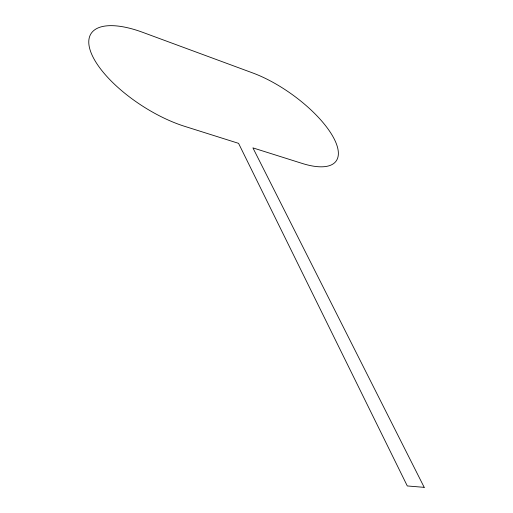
<?xml version="1.0" encoding="UTF-8"?>
<svg xmlns="http://www.w3.org/2000/svg" width="513" height="513" viewBox="0 0 513 513"><rect width="100%" height="100%" fill="white"/><g stroke="black" fill="none" stroke-linecap="round" stroke-linejoin="round"><path stroke-width="0.77" d="M424.206 487.35L407.296 485.952L238.571 143.351L184.577 126.313A82.529 33.114 32.7 0 1 91.904 54.731A82.529 33.114 32.7 0 1 142.685 32.325L252.749 72.961A75.212 28.587 35.5 0 1 333.367 137.362A75.212 28.587 35.5 0 1 302.061 163.391L252.909 147.879L424.206 487.35"/></g></svg>
